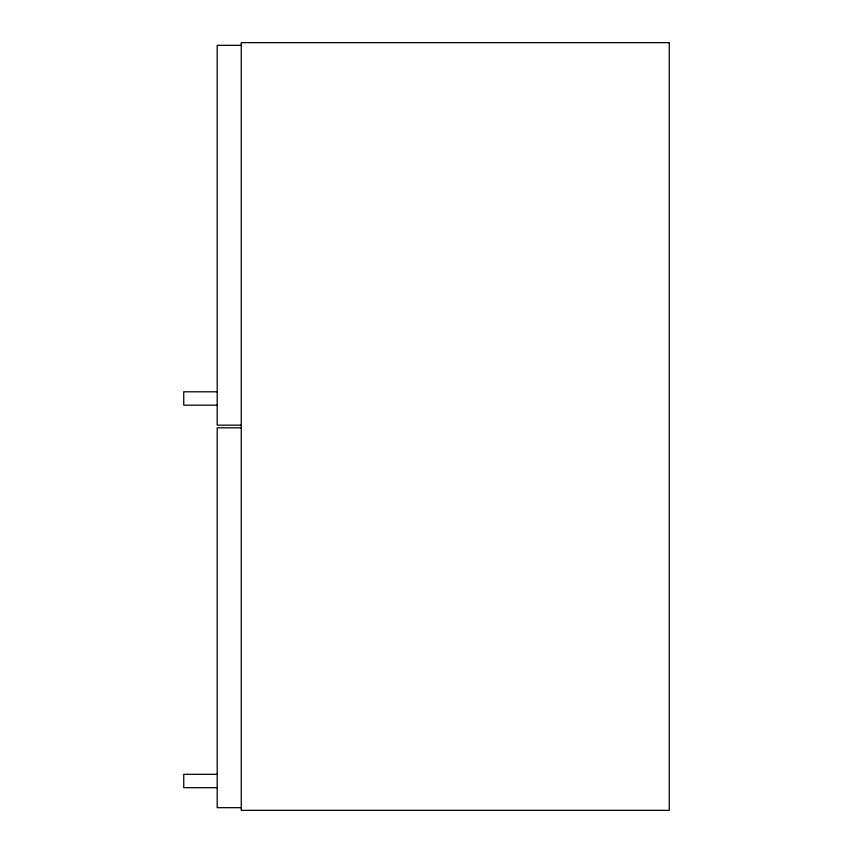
<?xml version="1.0" encoding="UTF-8"?>
<svg xmlns="http://www.w3.org/2000/svg" width="853" height="853" viewBox="0 0 853 853"><rect width="100%" height="100%" fill="white"/><g stroke="black" fill="none" stroke-linecap="round" stroke-linejoin="round"><path stroke-width="1.28" d="M241.26 45.326L217.184 45.326L217.184 425.167L241.26 425.167M217.184 391.794L183.747 391.794L183.747 405.175L217.184 405.175M241.26 427.833L217.184 427.833L217.184 807.674L241.26 807.674M217.184 774.311L183.747 774.311L183.747 787.682L217.184 787.682M669.253 42.65L241.26 42.65L241.26 810.35L669.253 810.35L669.253 42.65"/></g></svg>
